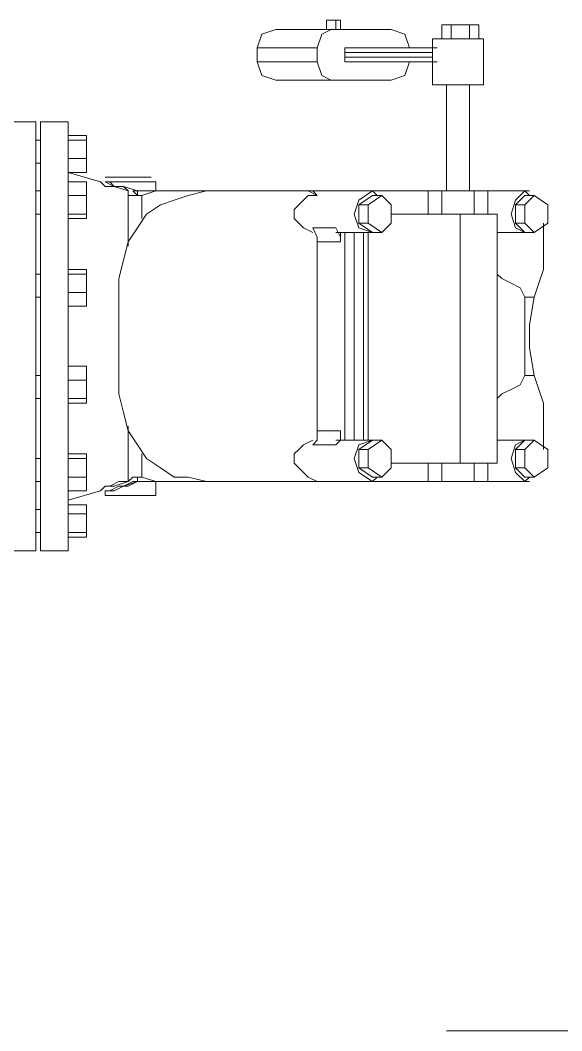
# Model space of a CAD drawing. Extents: x -187 to 52, y -9 to 65.
# Drawn here: x -147.747 to -147.25, y 19.321 to 20.247 of the extents above; entities that cross this region are included whole.
import ezdxf

# ---------------------------------------------------------------- set-up
doc = ezdxf.new("R2010")
doc.units = 0
doc.header["$MEASUREMENT"] = 0
doc.layers.add('PDF4_Geometría', color=7, linetype='Continuous')

msp = doc.modelspace()

# ---------------------------------------------------------------- linework, layer by layer
at = {"layer": 'PDF4_Geometría', "lineweight": 9}
for points in [[(-147.46582, 20.24747), (-147.46582, 20.23901), (-147.46582, 20.24747), (-147.45736, 20.24747), (-147.45313, 20.24747), (-147.45313, 20.23901), (-147.45736, 20.23901), (-147.46159, 20.23901), (-147.51234, 20.23901)], [(-147.46582, 20.23901), (-147.45736, 20.23901), (-147.45736, 20.24747), (-147.45736, 20.23901), (-147.46159, 20.23901), (-147.40661, 20.23901)], [(-147.45736, 20.23901), (-147.46159, 20.23901), (-147.45736, 20.23901)], [(-147.46159, 20.23901), (-147.40661, 20.23901), (-147.39392, 20.23478), (-147.3897, 20.22209)], [(-147.35163, 20.24324), (-147.35163, 20.23055), (-147.36009, 20.23055), (-147.36009, 20.24324), (-147.35163, 20.24324), (-147.33472, 20.24324), (-147.32626, 20.24324), (-147.32626, 20.23055), (-147.33472, 20.23055)], [(-147.35163, 20.23055), (-147.33472, 20.23055), (-147.33472, 20.24324)], [(-147.36009, 20.23055), (-147.36432, 20.23055), (-147.36855, 20.23055), (-147.36855, 20.18826), (-147.36432, 20.18826)], [(-147.36855, 20.23055), (-147.36432, 20.23055), (-147.35163, 20.23055), (-147.33895, 20.23055), (-147.32626, 20.23055), (-147.32203, 20.23055)], [(-147.32626, 20.18826), (-147.32203, 20.18826), (-147.32203, 20.23055), (-147.32626, 20.23055)], [(-147.52925, 20.22209), (-147.52925, 20.20941), (-147.47428, 20.20941)], [(-147.51234, 20.19249), (-147.46159, 20.19249), (-147.47005, 20.19672), (-147.47428, 20.20941), (-147.47428, 20.22209)], [(-147.36432, 20.22209), (-147.44467, 20.22209), (-147.4489, 20.22209), (-147.4489, 20.21787), (-147.4489, 20.21364)], [(-147.52925, 20.20941), (-147.52503, 20.19672), (-147.51234, 20.19249), (-147.46159, 20.19249)], [(-147.36855, 20.21787), (-147.4489, 20.21787)], [(-147.36855, 20.21364), (-147.4489, 20.21364), (-147.4489, 20.20941), (-147.44467, 20.20941), (-147.36855, 20.20941), (-147.42353, 20.20941), (-147.44467, 20.20941), (-147.36432, 20.20941)], [(-147.3897, 20.20941), (-147.39392, 20.19672), (-147.40661, 20.19249)], [(-147.40661, 20.19249), (-147.46159, 20.19249), (-147.40661, 20.19249)], [(-147.32203, 20.18826), (-147.32626, 20.18826), (-147.33895, 20.18826), (-147.35163, 20.18826), (-147.36432, 20.18826), (-147.36855, 20.18826)], [(-147.35586, 20.18826), (-147.35586, 20.09099)], [(-147.3474, 20.18826), (-147.35163, 20.18826)], [(-147.33472, 20.09099), (-147.33472, 20.18826)], [(-147.75763, 19.76113), (-147.73225, 19.76113), (-147.73225, 19.76535), (-147.73225, 19.78227), (-147.73225, 19.81187), (-147.73225, 19.84571), (-147.73225, 19.888), (-147.73225, 19.93452), (-147.73225, 19.98104), (-147.73225, 20.02756), (-147.73225, 20.06985), (-147.73225, 20.10368), (-147.73225, 20.13328), (-147.73225, 20.1502), (-147.73225, 20.15443), (-147.75763, 20.15443)], [(-147.73225, 19.99372), (-147.73225, 20.00218), (-147.73225, 20.00641), (-147.73225, 20.01064), (-147.73225, 20.01487), (-147.73225, 20.01064), (-147.73225, 20.03602), (-147.73225, 20.06985), (-147.73225, 20.03602), (-147.73225, 20.01064), (-147.73225, 20.03602), (-147.73225, 20.06985), (-147.72802, 20.06985), (-147.72802, 20.07408), (-147.72802, 20.07831), (-147.72802, 20.08254), (-147.72802, 20.09099), (-147.73225, 20.09099), (-147.73225, 20.09522), (-147.73225, 20.11214), (-147.73225, 20.11637), (-147.72802, 20.11637), (-147.73225, 20.11637), (-147.72802, 20.11637), (-147.72802, 20.11214), (-147.72802, 20.11637), (-147.72802, 20.1206), (-147.72802, 20.12483), (-147.72802, 20.12906), (-147.72802, 20.13328), (-147.72802, 20.13751), (-147.72802, 20.1502), (-147.72802, 20.15443), (-147.70265, 20.15443), (-147.70265, 20.1502), (-147.70265, 20.13751)], [(-147.73225, 20.15443), (-147.73225, 20.1502), (-147.73225, 20.13751)], [(-147.72802, 20.15443), (-147.72802, 20.1502), (-147.72802, 20.13328), (-147.72802, 20.10368), (-147.72802, 20.06985), (-147.72802, 20.02756), (-147.72802, 19.98104), (-147.72802, 19.93452), (-147.72802, 19.888), (-147.72802, 19.84571), (-147.72802, 19.81187), (-147.72802, 19.78227), (-147.72802, 19.76535), (-147.72802, 19.76113)], [(-147.70265, 20.15443), (-147.70265, 20.1502), (-147.70265, 20.13328), (-147.70265, 20.10368), (-147.70265, 20.06985), (-147.70265, 20.02756), (-147.70265, 19.98104), (-147.70265, 19.93452), (-147.70265, 19.888), (-147.70265, 19.84571), (-147.70265, 19.81187), (-147.70265, 19.78227), (-147.70265, 19.76535), (-147.70265, 19.76113)], [(-147.73225, 20.11637), (-147.73225, 20.11214), (-147.73225, 20.11637), (-147.73225, 20.11214), (-147.73225, 20.11637), (-147.73225, 20.1206), (-147.73225, 20.12483), (-147.73225, 20.12906), (-147.73225, 20.13328), (-147.73225, 20.13751), (-147.73225, 20.13328)], [(-147.72802, 20.13751), (-147.72802, 20.13328)], [(-147.68573, 20.13751), (-147.68573, 20.14174), (-147.70265, 20.14174)], [(-147.64767, 20.04024), (-147.64767, 20.05716), (-147.64767, 20.07831), (-147.64767, 20.09099), (-147.66036, 20.09522), (-147.66881, 20.09522), (-147.67304, 20.09945), (-147.70265, 20.10791), (-147.70265, 20.11637), (-147.70265, 20.1206), (-147.70265, 20.12483), (-147.70265, 20.12906), (-147.70265, 20.13328), (-147.70265, 20.13751), (-147.70265, 20.13328), (-147.70265, 20.12483), (-147.70265, 20.13328), (-147.70265, 20.13751), (-147.68573, 20.13751), (-147.68573, 20.1206)], [(-147.70265, 20.12483), (-147.70265, 20.13328)], [(-147.70265, 20.1206), (-147.68573, 20.1206), (-147.68573, 20.10791), (-147.70265, 20.10791), (-147.70265, 20.11214)], [(-147.72802, 20.11214), (-147.72802, 20.11637), (-147.72802, 20.11214)], [(-147.72802, 20.11637), (-147.72802, 20.11214), (-147.72802, 20.09522), (-147.72802, 20.09099)], [(-147.70265, 20.11214), (-147.70265, 20.10791), (-147.70265, 20.11214)], [(-147.68573, 20.08676), (-147.68573, 20.09945), (-147.70265, 20.09945)], [(-147.67304, 20.09945), (-147.66881, 20.09522)], [(-147.64767, 20.09945), (-147.65613, 20.09945), (-147.66881, 20.09945)], [(-147.63921, 20.08676), (-147.64344, 20.08676), (-147.64767, 20.08676), (-147.64767, 20.09099), (-147.6519, 20.09522), (-147.66036, 20.09522), (-147.66881, 20.09945), (-147.66459, 20.09945), (-147.66036, 20.09522)], [(-147.62229, 20.09945), (-147.62652, 20.09945), (-147.63498, 20.09945), (-147.64344, 20.09945)], [(-147.73225, 20.09099), (-147.73225, 20.08254), (-147.73225, 20.07831), (-147.73225, 20.07408), (-147.73225, 20.06985)], [(-147.70265, 20.07408), (-147.70265, 20.08254), (-147.70265, 20.07831), (-147.70265, 20.08254), (-147.70265, 20.09099), (-147.70265, 20.09522), (-147.70265, 20.09099)], [(-147.47428, 20.08676), (-147.48274, 20.09099), (-147.49542, 20.09099), (-147.53771, 20.09099), (-147.57577, 20.09099), (-147.59269, 20.08676), (-147.60538, 20.08254), (-147.61807, 20.07831), (-147.63075, 20.06985), (-147.63921, 20.05716), (-147.64767, 20.04447), (-147.6519, 20.02756), (-147.65613, 20.01064), (-147.65613, 19.99372), (-147.65613, 19.95566), (-147.65613, 19.92183), (-147.65613, 19.90491), (-147.6519, 19.888), (-147.64767, 19.87108), (-147.63921, 19.85839), (-147.63075, 19.84571), (-147.61807, 19.83725), (-147.60538, 19.82879), (-147.59269, 19.82879), (-147.57577, 19.82456), (-147.53771, 19.82456), (-147.49542, 19.82456), (-147.48274, 19.82456), (-147.42353, 19.82456), (-147.4193, 19.82879)], [(-147.63075, 20.09099), (-147.62652, 20.09099), (-147.62229, 20.09099), (-147.62652, 20.09099), (-147.63075, 20.09099), (-147.63498, 20.09099), (-147.63921, 20.09099)], [(-147.63498, 20.09099), (-147.63921, 20.09099), (-147.63921, 20.08676), (-147.63498, 20.08676), (-147.62229, 20.09099), (-147.61807, 20.09099), (-147.62229, 20.09099), (-147.63498, 20.08676)], [(-147.57577, 20.09099), (-147.40238, 20.09099), (-147.4193, 20.09099), (-147.43199, 20.09099), (-147.50388, 20.09099), (-147.5208, 20.09099), (-147.61807, 20.09099)], [(-147.4193, 20.08676), (-147.42353, 20.09099), (-147.48274, 20.09099), (-147.49542, 20.09099), (-147.48274, 20.09099), (-147.47428, 20.09099)], [(-147.48274, 20.09099), (-147.37278, 20.09099), (-147.48274, 20.09099), (-147.47851, 20.09099), (-147.47428, 20.08676), (-147.48274, 20.08676), (-147.48696, 20.08254), (-147.49119, 20.07831), (-147.49542, 20.07408), (-147.49542, 20.06562), (-147.49119, 20.06139), (-147.48696, 20.05716), (-147.47851, 20.05293)], [(-147.49119, 20.09099), (-147.47851, 20.09099)], [(-147.45736, 20.05293), (-147.45313, 20.05293), (-147.4489, 20.05293), (-147.44467, 20.05293), (-147.44044, 20.05293), (-147.42353, 20.05293), (-147.43622, 20.05716), (-147.44044, 20.06985), (-147.43622, 20.08254), (-147.42353, 20.09099)], [(-147.4193, 20.09099), (-147.43199, 20.09099), (-147.37278, 20.09099)], [(-147.36009, 20.06985), (-147.36009, 20.09099), (-147.37278, 20.09099), (-147.37278, 20.06985)], [(-147.3178, 20.06985), (-147.31357, 20.06985), (-147.30934, 20.06985), (-147.31357, 20.06985), (-147.32626, 20.06985), (-147.34318, 20.06985), (-147.33049, 20.06985), (-147.33049, 20.09099), (-147.36009, 20.09099)], [(-147.35163, 20.09099), (-147.3474, 20.09099)], [(-147.30934, 20.05293), (-147.28397, 20.05293), (-147.29243, 20.05716), (-147.29666, 20.06985), (-147.29243, 20.08254), (-147.28397, 20.09099), (-147.3178, 20.09099), (-147.33049, 20.09099)], [(-147.33049, 20.06985), (-147.3178, 20.06985), (-147.3178, 20.09099), (-147.27974, 20.09099)], [(-147.27974, 20.08676), (-147.28397, 20.09099)], [(-147.68573, 20.06985), (-147.68573, 20.08676), (-147.70265, 20.08676)], [(-147.4193, 20.05293), (-147.42353, 20.05293), (-147.43622, 20.06139), (-147.43622, 20.07831), (-147.42353, 20.08676), (-147.41507, 20.08676)], [(-147.29243, 20.07831), (-147.28397, 20.08676), (-147.27551, 20.08676)], [(-147.42776, 20.07831), (-147.43622, 20.07831)], [(-147.28397, 20.07831), (-147.29243, 20.07831), (-147.29243, 20.06139)], [(-147.73225, 19.9176), (-147.73225, 19.92183), (-147.73225, 19.95566), (-147.73225, 19.99372), (-147.73225, 19.95566), (-147.73225, 19.92183), (-147.73225, 19.95566), (-147.73225, 19.99372), (-147.72802, 19.99372), (-147.72802, 20.00218), (-147.72802, 20.00641), (-147.72802, 20.01064), (-147.72802, 20.01487), (-147.72802, 20.01064), (-147.72802, 20.03602), (-147.72802, 20.06985), (-147.72802, 20.03602), (-147.72802, 20.01064), (-147.72802, 20.03602), (-147.72802, 20.06985)], [(-147.42776, 20.06139), (-147.43622, 20.06139)], [(-147.3897, 19.84148), (-147.40661, 19.84148), (-147.34318, 19.84148), (-147.34318, 20.06985), (-147.40661, 20.06985), (-147.3897, 20.06985)], [(-147.30934, 19.84148), (-147.30934, 20.06985)], [(-147.27551, 20.05293), (-147.28397, 20.05293), (-147.29243, 20.06139), (-147.28397, 20.06139)], [(-147.26705, 20.06139), (-147.26705, 20.05293), (-147.26705, 20.04024), (-147.26705, 20.03179), (-147.26705, 20.0191), (-147.27128, 20.00641), (-147.27551, 19.99372), (-147.27974, 19.96835), (-147.27974, 19.9472), (-147.27551, 19.92183), (-147.27128, 19.90914), (-147.26705, 19.89646), (-147.26705, 19.88377), (-147.26705, 19.87531), (-147.26705, 19.86262), (-147.26705, 19.85416)], [(-147.70265, 20.05293), (-147.70265, 20.03602)], [(-147.45313, 19.87108), (-147.45313, 19.86262), (-147.4489, 19.86262), (-147.4489, 20.05293)], [(-147.45313, 20.05293), (-147.45313, 20.04447)], [(-147.43622, 20.05293), (-147.44044, 20.05293), (-147.44044, 19.86262), (-147.44467, 19.86262), (-147.4489, 19.86262)], [(-147.43199, 20.05293), (-147.43199, 19.86262)], [(-147.42776, 20.05293), (-147.42776, 19.86262)], [(-147.41507, 20.05293), (-147.42353, 20.05293)], [(-147.28397, 20.05293), (-147.27974, 20.05293)], [(-147.47428, 20.04447), (-147.47428, 19.87108)], [(-147.72802, 20.01487), (-147.73225, 20.01487)], [(-147.70265, 19.99795), (-147.68573, 19.99795), (-147.68573, 19.98527), (-147.70265, 19.98527), (-147.70265, 19.99795), (-147.70265, 20.01487), (-147.70265, 20.0191), (-147.70265, 20.01487), (-147.70265, 20.01064), (-147.70265, 20.01487), (-147.70265, 20.01064), (-147.70265, 20.00641), (-147.70265, 20.00218), (-147.70265, 20.00641), (-147.70265, 20.00218), (-147.70265, 19.99372), (-147.70265, 19.9895), (-147.70265, 19.98527), (-147.70265, 19.9895), (-147.70265, 19.97681), (-147.70265, 19.95566), (-147.70265, 19.93452)], [(-147.68573, 20.01487), (-147.68573, 20.0191), (-147.70265, 20.0191)], [(-147.68573, 19.99795), (-147.68573, 20.01487), (-147.70265, 20.01487)], [(-147.30934, 19.90068), (-147.30511, 19.90491), (-147.29666, 19.90914), (-147.2882, 19.91337), (-147.28397, 19.92183), (-147.28397, 19.99372), (-147.2882, 20.00218), (-147.29666, 20.00641), (-147.30511, 20.01064), (-147.30934, 20.01487)], [(-147.70265, 19.99795), (-147.70265, 19.99372), (-147.70265, 19.99795)], [(-147.72802, 19.99372), (-147.72802, 19.95566), (-147.72802, 19.92183)], [(-147.28397, 19.99372), (-147.27551, 19.99372)], [(-147.70265, 19.91337), (-147.70265, 19.90914), (-147.70265, 19.90491), (-147.70265, 19.90068), (-147.70265, 19.89646), (-147.70265, 19.90491), (-147.70265, 19.9176), (-147.70265, 19.93029), (-147.70265, 19.9176), (-147.70265, 19.90491), (-147.70265, 19.89646), (-147.70265, 19.89223), (-147.70265, 19.89646), (-147.70265, 19.89223)], [(-147.68573, 19.90068), (-147.68573, 19.9176), (-147.70265, 19.9176), (-147.70265, 19.92183), (-147.70265, 19.93029), (-147.70265, 19.92183)], [(-147.68573, 19.9176), (-147.68573, 19.93029), (-147.70265, 19.93029), (-147.70265, 19.9176), (-147.70265, 19.90068), (-147.70265, 19.89646), (-147.70265, 19.90068), (-147.70265, 19.90491)], [(-147.72802, 19.9176), (-147.72802, 19.92183), (-147.73225, 19.92183)], [(-147.72802, 19.90068), (-147.72802, 19.87954), (-147.72802, 19.84571), (-147.72802, 19.87954), (-147.72802, 19.90068), (-147.72802, 19.87954), (-147.72802, 19.84571), (-147.73225, 19.84571), (-147.73225, 19.87954), (-147.73225, 19.90068), (-147.73225, 19.87954), (-147.73225, 19.84571), (-147.73225, 19.87954), (-147.73225, 19.90068), (-147.72802, 19.90068), (-147.72802, 19.90491), (-147.72802, 19.90914), (-147.72802, 19.91337)], [(-147.73225, 19.91337), (-147.73225, 19.90914), (-147.73225, 19.90491), (-147.73225, 19.90068)], [(-147.70265, 19.91337), (-147.70265, 19.90914), (-147.70265, 19.91337)], [(-147.28397, 19.92183), (-147.27551, 19.92183)], [(-147.70265, 19.90068), (-147.68573, 19.90068), (-147.68573, 19.89646), (-147.70265, 19.89646)], [(-147.68573, 19.79496), (-147.68573, 19.80342), (-147.70265, 19.80342), (-147.70265, 19.80764), (-147.67304, 19.8161), (-147.66881, 19.82033), (-147.66459, 19.82033), (-147.65613, 19.82456), (-147.64767, 19.82456), (-147.64767, 19.83725), (-147.64767, 19.85839), (-147.64767, 19.87531)], [(-147.70265, 19.87531), (-147.70265, 19.85839)], [(-147.48274, 19.82456), (-147.49542, 19.82456), (-147.48274, 19.82456), (-147.47428, 19.82456), (-147.48274, 19.82456), (-147.37278, 19.82456), (-147.48274, 19.82456), (-147.47851, 19.82456), (-147.47428, 19.82456), (-147.48274, 19.82879), (-147.48696, 19.83302), (-147.49119, 19.83725), (-147.49542, 19.84148), (-147.49542, 19.84994), (-147.49119, 19.85416), (-147.48696, 19.85839), (-147.47851, 19.86262)], [(-147.45736, 19.86262), (-147.45313, 19.86262)], [(-147.4193, 19.86262), (-147.42353, 19.86262), (-147.44044, 19.86262), (-147.43622, 19.86262)], [(-147.41507, 19.82879), (-147.42353, 19.82879), (-147.43622, 19.83725), (-147.43622, 19.85416), (-147.42353, 19.86262), (-147.43622, 19.85839), (-147.44044, 19.84571), (-147.43622, 19.83302), (-147.42353, 19.82456)], [(-147.42353, 19.86262), (-147.41507, 19.86262)], [(-147.27974, 19.86262), (-147.28397, 19.86262), (-147.30934, 19.86262)], [(-147.28397, 19.86262), (-147.29243, 19.85839), (-147.29666, 19.84571), (-147.29243, 19.83302), (-147.28397, 19.82456)], [(-147.28397, 19.85416), (-147.29243, 19.85416), (-147.28397, 19.86262), (-147.27551, 19.86262)], [(-147.70265, 19.82033), (-147.70265, 19.8161), (-147.70265, 19.82879), (-147.70265, 19.84571), (-147.70265, 19.84994), (-147.70265, 19.85416), (-147.70265, 19.84994), (-147.70265, 19.84148), (-147.70265, 19.84571), (-147.70265, 19.84148), (-147.70265, 19.84994), (-147.68573, 19.84994), (-147.68573, 19.84571)], [(-147.70265, 19.83725), (-147.70265, 19.83302), (-147.70265, 19.83725), (-147.70265, 19.84148), (-147.70265, 19.84571), (-147.70265, 19.84148), (-147.70265, 19.84571), (-147.70265, 19.84994), (-147.70265, 19.85416)], [(-147.63921, 19.82456), (-147.64344, 19.82456), (-147.63921, 19.82456), (-147.63921, 19.82879), (-147.63921, 19.82456), (-147.63921, 19.82879), (-147.64344, 19.82879), (-147.64767, 19.82456), (-147.64344, 19.82879), (-147.63921, 19.82879), (-147.63498, 19.82879), (-147.63498, 19.84148), (-147.63498, 19.84994)], [(-147.43622, 19.85416), (-147.42776, 19.85416)], [(-147.29243, 19.85416), (-147.29243, 19.83725), (-147.28397, 19.83725)], [(-147.73225, 19.84148), (-147.73225, 19.84571), (-147.73225, 19.84148), (-147.73225, 19.83725)], [(-147.72802, 19.83725), (-147.72802, 19.84148), (-147.72802, 19.84571), (-147.72802, 19.84148)], [(-147.68573, 19.82879), (-147.68573, 19.84571), (-147.70265, 19.84571)], [(-147.37278, 19.84148), (-147.37278, 19.82456), (-147.36009, 19.82456), (-147.33049, 19.82456), (-147.3178, 19.82456), (-147.28397, 19.82456), (-147.27974, 19.82879)], [(-147.36009, 19.82456), (-147.36009, 19.84148)], [(-147.33049, 19.82456), (-147.33049, 19.84148), (-147.34318, 19.84148), (-147.32626, 19.84148), (-147.31357, 19.84148), (-147.30934, 19.84148), (-147.31357, 19.84148), (-147.3178, 19.84148)], [(-147.27974, 19.82456), (-147.3178, 19.82456), (-147.3178, 19.84148), (-147.33049, 19.84148)], [(-147.73225, 19.76113), (-147.73225, 19.76535), (-147.73225, 19.77804), (-147.73225, 19.78227), (-147.73225, 19.7865), (-147.73225, 19.79073), (-147.73225, 19.79496), (-147.73225, 19.79919), (-147.73225, 19.80342), (-147.73225, 19.82033), (-147.73225, 19.82456), (-147.72802, 19.82456), (-147.72802, 19.83302)], [(-147.73225, 19.83302), (-147.73225, 19.82456)], [(-147.64767, 19.83302), (-147.64767, 19.82456), (-147.66036, 19.82033), (-147.66881, 19.82033), (-147.67304, 19.8161)], [(-147.43622, 19.83725), (-147.42776, 19.83725)], [(-147.27551, 19.82879), (-147.28397, 19.82879), (-147.29243, 19.83725)], [(-147.70265, 19.79919), (-147.70265, 19.80342), (-147.68573, 19.80342), (-147.68573, 19.79919), (-147.68573, 19.78227), (-147.68573, 19.77381), (-147.70265, 19.77381), (-147.70265, 19.76958), (-147.70265, 19.77804), (-147.70265, 19.76535), (-147.70265, 19.76113), (-147.72802, 19.76113), (-147.72802, 19.76535), (-147.72802, 19.77804), (-147.73225, 19.77804), (-147.72802, 19.77804), (-147.72802, 19.78227), (-147.72802, 19.7865), (-147.72802, 19.79073), (-147.72802, 19.79496), (-147.72802, 19.79919), (-147.72802, 19.80342), (-147.72802, 19.82033), (-147.72802, 19.82456), (-147.72802, 19.82033), (-147.72802, 19.80342), (-147.72802, 19.79919), (-147.72802, 19.80342), (-147.72802, 19.79919), (-147.72802, 19.80342), (-147.72802, 19.79919), (-147.73225, 19.79919), (-147.72802, 19.79919), (-147.73225, 19.79919), (-147.73225, 19.80342), (-147.73225, 19.79919), (-147.73225, 19.80342), (-147.73225, 19.79919)], [(-147.72802, 19.82456), (-147.72802, 19.82033), (-147.72802, 19.80342), (-147.72802, 19.79919)], [(-147.70265, 19.82456), (-147.70265, 19.82879), (-147.68573, 19.82879), (-147.68573, 19.8161), (-147.70265, 19.8161)], [(-147.70265, 19.82879), (-147.70265, 19.82456), (-147.70265, 19.82879)], [(-147.64344, 19.81187), (-147.63498, 19.81187), (-147.62652, 19.81187), (-147.62229, 19.81187), (-147.62229, 19.82456), (-147.62652, 19.82456), (-147.63498, 19.82456), (-147.63921, 19.82456), (-147.6519, 19.82033), (-147.66036, 19.8161), (-147.66881, 19.8161), (-147.66881, 19.81187), (-147.65613, 19.81187), (-147.64767, 19.81187), (-147.65613, 19.81187), (-147.66881, 19.81187), (-147.66881, 19.8161), (-147.66459, 19.8161), (-147.65613, 19.82033), (-147.64767, 19.82033), (-147.63921, 19.82456), (-147.63498, 19.82456), (-147.63075, 19.82456), (-147.62652, 19.82456), (-147.62229, 19.82456), (-147.62652, 19.82456)], [(-147.64344, 19.82456), (-147.6519, 19.82033), (-147.66036, 19.8161), (-147.66881, 19.8161), (-147.66881, 19.81187)], [(-147.61807, 19.82456), (-147.5208, 19.82456), (-147.50388, 19.82456), (-147.43199, 19.82456), (-147.4193, 19.82456), (-147.40238, 19.82456), (-147.57577, 19.82456)], [(-147.47851, 19.82456), (-147.49119, 19.82456)], [(-147.37278, 19.82456), (-147.43199, 19.82456), (-147.4193, 19.82456)], [(-147.70265, 19.81187), (-147.70265, 19.79919), (-147.70265, 19.79496), (-147.70265, 19.79073), (-147.70265, 19.7865), (-147.70265, 19.78227), (-147.70265, 19.77804), (-147.70265, 19.78227)], [(-147.62229, 19.81187), (-147.62652, 19.81187), (-147.63498, 19.81187), (-147.64767, 19.81187)], [(-147.70265, 19.79073), (-147.70265, 19.80342), (-147.70265, 19.80764), (-147.70265, 19.80342), (-147.70265, 19.79496), (-147.70265, 19.77804), (-147.70265, 19.77381)], [(-147.68573, 19.77804), (-147.68573, 19.79496), (-147.70265, 19.79496)]]:
    msp.add_lwpolyline(points, dxfattribs=at)
for points in [[(-147.47428, 20.22209), (-147.47005, 20.23478), (-147.46159, 20.23901), (-147.51234, 20.23901), (-147.52503, 20.23478), (-147.52925, 20.22209)], [(-147.44467, 20.22209), (-147.42353, 20.22209), (-147.36855, 20.22209)], [(-147.70265, 20.13751), (-147.70265, 20.14597), (-147.70265, 20.13751), (-147.70265, 20.14597)], [(-147.70265, 20.13751), (-147.70265, 20.14597), (-147.70265, 20.14174), (-147.70265, 20.13328), (-147.70265, 20.11637), (-147.70265, 20.13328), (-147.70265, 20.14174), (-147.70265, 20.14597)], [(-147.73225, 20.13751), (-147.72802, 20.13751)], [(-147.68573, 20.10791), (-147.68573, 20.11214), (-147.68573, 20.12906), (-147.68573, 20.14174), (-147.70265, 20.14174), (-147.70265, 20.13751), (-147.70265, 20.1206), (-147.70265, 20.10791)], [(-147.70265, 20.11637), (-147.70265, 20.1206), (-147.70265, 20.11637), (-147.70265, 20.11214), (-147.70265, 20.10791), (-147.70265, 20.11637), (-147.70265, 20.10791), (-147.70265, 20.11214)], [(-147.73225, 20.09099), (-147.73225, 20.09522), (-147.73225, 20.11214), (-147.73225, 20.11637), (-147.73225, 20.11214), (-147.73225, 20.09522)], [(-147.72802, 20.09099), (-147.72802, 20.09522), (-147.72802, 20.11214), (-147.72802, 20.11637), (-147.72802, 20.11214), (-147.72802, 20.09522)], [(-147.70265, 20.11637), (-147.70265, 20.11214), (-147.70265, 20.10791), (-147.70265, 20.11214)], [(-147.68573, 20.06562), (-147.70265, 20.06562), (-147.70265, 20.06985), (-147.70265, 20.08676), (-147.70265, 20.09945), (-147.70265, 20.09099), (-147.70265, 20.08254), (-147.70265, 20.07831), (-147.70265, 20.07408), (-147.70265, 20.06985), (-147.68573, 20.06985)], [(-147.70265, 20.09522), (-147.70265, 20.09945), (-147.70265, 20.09099), (-147.70265, 20.07831), (-147.70265, 20.06562), (-147.70265, 20.07831), (-147.70265, 20.09099), (-147.70265, 20.09945)], [(-147.64767, 20.10368), (-147.65613, 20.10368), (-147.66459, 20.10368), (-147.66881, 20.10368), (-147.66459, 20.10368), (-147.65613, 20.10368)], [(-147.66881, 20.09945), (-147.66036, 20.09522), (-147.6519, 20.09522), (-147.63921, 20.09099), (-147.63498, 20.09099), (-147.62652, 20.09099), (-147.62229, 20.09099), (-147.62229, 20.09945), (-147.62652, 20.09945), (-147.63498, 20.09945), (-147.64767, 20.09945), (-147.65613, 20.09945)], [(-147.6519, 20.10368), (-147.64767, 20.10368), (-147.64344, 20.10368), (-147.63921, 20.10368), (-147.64344, 20.10368), (-147.64767, 20.10368)], [(-147.64767, 20.10368), (-147.63498, 20.10368), (-147.62652, 20.10368), (-147.63498, 20.10368)], [(-147.63498, 20.06562), (-147.63498, 20.07831), (-147.63498, 20.08676), (-147.63921, 20.08676), (-147.64344, 20.09099), (-147.63921, 20.09099), (-147.63921, 20.08676), (-147.63498, 20.08676), (-147.63498, 20.08254), (-147.63498, 20.08676), (-147.62229, 20.09099), (-147.61807, 20.09099), (-147.62229, 20.09099), (-147.63498, 20.08676), (-147.63498, 20.07831)], [(-147.41507, 20.08676), (-147.42776, 20.07831), (-147.42776, 20.06139), (-147.41507, 20.05293), (-147.40661, 20.06139), (-147.40661, 20.07831)], [(-147.27551, 20.08676), (-147.28397, 20.07831), (-147.28397, 20.06139), (-147.27551, 20.05293), (-147.26282, 20.06139), (-147.26282, 20.07831)], [(-147.70265, 20.06985), (-147.70265, 20.06139), (-147.70265, 20.06562), (-147.70265, 20.06139)], [(-147.45736, 20.05716), (-147.45313, 20.0487), (-147.45313, 20.04447), (-147.47428, 20.04447), (-147.47428, 20.0487), (-147.47851, 20.05716)], [(-147.70265, 20.02333), (-147.70265, 20.01487), (-147.70265, 20.00218), (-147.70265, 19.9895), (-147.70265, 19.98527), (-147.70265, 19.9895), (-147.70265, 20.00218), (-147.70265, 20.01487)], [(-147.70265, 20.01487), (-147.70265, 20.01064), (-147.70265, 20.01487), (-147.70265, 20.02333), (-147.70265, 20.01487), (-147.70265, 20.01064)], [(-147.72802, 19.92183), (-147.72802, 19.95566), (-147.72802, 19.99372), (-147.72802, 19.95566)], [(-147.70265, 19.9176), (-147.70265, 19.92183)], [(-147.47428, 19.87108), (-147.47428, 19.86262), (-147.47851, 19.85839), (-147.45736, 19.85839), (-147.45313, 19.86262), (-147.45313, 19.87108)], [(-147.42776, 19.83725), (-147.41507, 19.82879), (-147.40661, 19.83725), (-147.40661, 19.85416), (-147.41507, 19.86262), (-147.42776, 19.85416)], [(-147.28397, 19.83725), (-147.27551, 19.82879), (-147.26282, 19.83725), (-147.26282, 19.85416), (-147.27551, 19.86262), (-147.28397, 19.85416)], [(-147.70265, 19.84148), (-147.70265, 19.82879), (-147.70265, 19.8161), (-147.70265, 19.82456), (-147.70265, 19.8161), (-147.70265, 19.82879)], [(-147.73225, 19.82456), (-147.73225, 19.82033), (-147.73225, 19.80342), (-147.73225, 19.79919), (-147.73225, 19.80342), (-147.73225, 19.82033)], [(-147.63498, 19.82879), (-147.62229, 19.82456), (-147.61807, 19.82456), (-147.62229, 19.82456)], [(-147.63498, 19.82879), (-147.62229, 19.82456), (-147.61807, 19.82456), (-147.62229, 19.82456)], [(-147.64767, 19.81187), (-147.66036, 19.81187), (-147.66881, 19.81187), (-147.66036, 19.81187)], [(-147.64767, 19.81187), (-147.65613, 19.81187), (-147.66459, 19.81187), (-147.66881, 19.81187), (-147.66459, 19.81187), (-147.65613, 19.81187)], [(-147.6519, 19.81187), (-147.64767, 19.81187), (-147.64344, 19.81187), (-147.63921, 19.81187), (-147.64344, 19.81187), (-147.64767, 19.81187)], [(-147.64767, 19.81187), (-147.63075, 19.81187), (-147.62652, 19.81187), (-147.63075, 19.81187)], [(-147.64767, 19.81187), (-147.63498, 19.81187), (-147.62652, 19.81187), (-147.63498, 19.81187)], [(-147.70265, 19.77381), (-147.70265, 19.76958), (-147.70265, 19.77381), (-147.70265, 19.79073), (-147.70265, 19.78227), (-147.70265, 19.79073), (-147.70265, 19.79496), (-147.70265, 19.79919), (-147.70265, 19.80342), (-147.70265, 19.80764), (-147.70265, 19.80342), (-147.70265, 19.79073), (-147.70265, 19.77381), (-147.70265, 19.76958), (-147.70265, 19.77381), (-147.70265, 19.77804), (-147.68573, 19.77804), (-147.68573, 19.77381)], [(-147.70265, 19.79919), (-147.70265, 19.80764), (-147.70265, 19.80342)], [(-147.70265, 19.77804), (-147.70265, 19.76958), (-147.70265, 19.77381)]]:
    msp.add_lwpolyline(points, close=True, dxfattribs=at)
at = {"layer": 'PDF4_Geometría', "color": 94, "lineweight": 9, "true_color": 0x00a600}
msp.add_lwpolyline([(-147.35586, 19.3213), (-145.15674, 19.3213)], dxfattribs=at)

doc.saveas('drawing.dxf')
